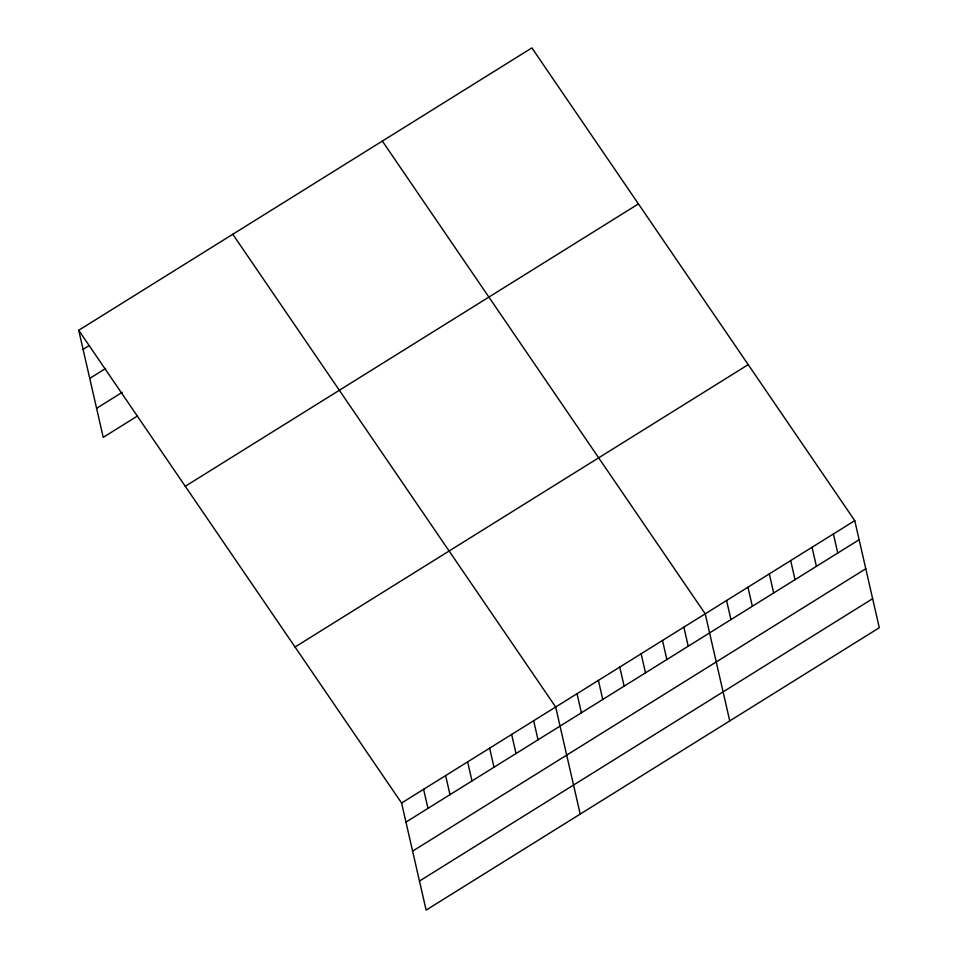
<?xml version="1.0" encoding="UTF-8"?>
<svg xmlns="http://www.w3.org/2000/svg" width="958" height="958" viewBox="0 0 958 958"><rect width="100%" height="100%" fill="white"/><g stroke="black" fill="none" stroke-linecap="round" stroke-linejoin="round"><path stroke-width="1.44" d="M78.712 330.271L531.882 47.9L854.764 520.649L879.288 627.73L426.118 910.1L401.594 803.02L78.712 330.271L103.236 437.351L137.473 416.011M83.083 349.347L89.19 345.539M89.729 378.386L105.631 368.483M96.59 408.312L122.265 392.313M185.265 486.281L638.435 203.91M295.04 647.009L748.21 364.639M401.594 803.02L854.764 520.649M405.964 822.096L859.134 539.725M412.611 851.135L865.781 568.765M419.46 881.061L872.642 598.69M382.338 141.077L705.22 613.839L729.745 720.907M232.794 234.267L555.676 707.016L580.201 814.096M833.4 533.965L837.771 553.041M812.037 547.269L816.408 566.346M790.673 560.586L795.044 579.662M769.31 573.902L773.681 592.978M747.947 587.206L752.317 606.282M726.583 600.522L730.954 619.598M683.856 627.143L688.227 646.219M662.493 640.459L666.864 659.535M641.13 653.763L645.5 672.839M619.766 667.079L624.137 686.156M598.403 680.396L602.762 699.472M577.039 693.7L581.398 712.776M533.654 720.727L538.025 739.804M511.644 734.451L516.015 753.527M489.634 748.162L494.005 767.238M467.624 761.873L471.995 780.95M445.614 775.585L449.985 794.661M423.604 789.308L427.975 808.384"/></g></svg>
